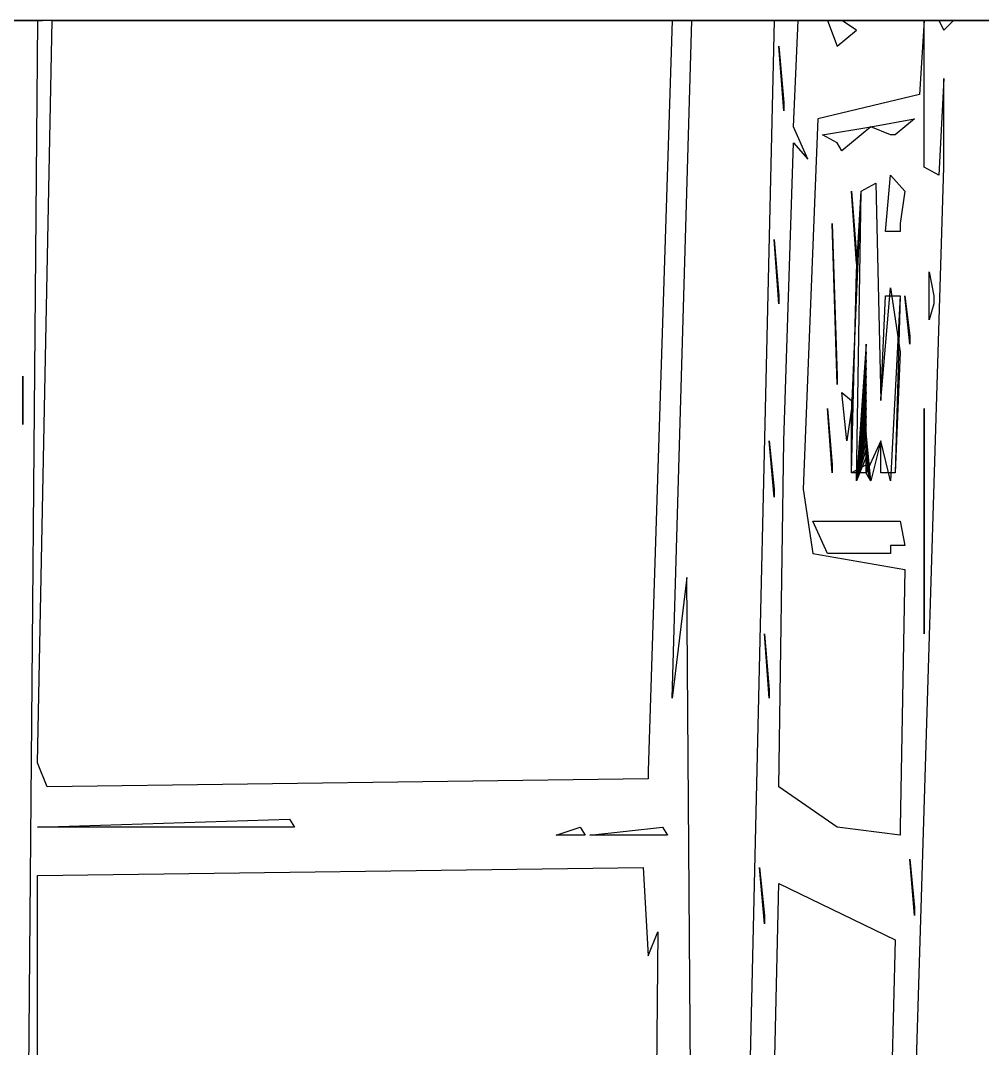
# Model space of a CAD drawing. Extents: x -11089 to 11068, y 2036 to 20000.
# Drawn here: x 2051 to 6359, y 15395 to 20000 of the extents above; entities that cross this region are included whole.
import ezdxf

# ---------------------------------------------------------------- set-up
doc = ezdxf.new("R2010")
doc.units = 0

msp = doc.modelspace()

# ---------------------------------------------------------------- linework, layer by layer
for p, q in [((781.25, 20000, 2014.2857), (2061.6319, 20000, 2038.0952)), ((2148.4375, 20000, 2002.381), (868.0556, 20000, 1990.4762)), ((2170.1389, 20000, 1978.5714), (2039.9306, 20000, 2050)), ((2039.9306, 20000, 1859.5238), (2083.3333, 20000, 1835.7143)), ((2126.7361, 20000, 1942.8571), (2061.6319, 12456.7308)), ((2061.6319, 20000, 2038.0952), (2148.4375, 20000, 2002.381)), ((2083.3333, 20000, 1835.7143), (2126.7361, 20000, 1942.8571)), ((2083.3333, 20000, 1645.2381), (2083.3333, 20000, 1716.6667)), ((2083.3333, 20000, 1716.6667), (2083.3333, 20000, 1657.1429)), ((2083.3333, 20000, 1657.1429), (2083.3333, 20000, 1645.2381)), ((2126.7361, 16675.4808), (2191.8403, 20000, 1847.619)), ((2256.9444, 20000, 1990.4762), (2170.1389, 20000, 1978.5714)), ((2191.8403, 20000, 1847.619), (4926.2153, 20000, 1871.4286)), ((2712.6736, 20000, 2085.7143), (2191.8403, 20000, 2050)), ((2191.8403, 20000, 2050), (3320.3125, 20000, 2026.1905)), ((2300.3472, 20000, 1942.8571), (2256.9444, 20000, 1990.4762)), ((2430.5556, 20000, 1942.8571), (2300.3472, 20000, 1942.8571)), ((2517.3611, 20000, 1990.4762), (2430.5556, 20000, 1942.8571)), ((2582.4653, 20000, 1907.1429), (2473.9583, 20000, 1930.9524)), ((2473.9583, 20000, 1930.9524), (2517.3611, 20000, 1990.4762)), ((4861.1111, 20000, 1930.9524), (2582.4653, 20000, 1907.1429)), ((3125, 20000, 2085.7143), (2712.6736, 20000, 2085.7143)), ((2907.9861, 20000, 4728.5714), (3038.1944, 20000, 4728.5714)), ((2929.6875, 20000, 4728.5714), (2907.9861, 20000, 4728.5714)), ((3515.625, 20000, 1978.5714), (2929.6875, 20000, 1978.5714)), ((2929.6875, 20000, 1978.5714), (3407.1181, 20000, 1954.7619)), ((3038.1944, 20000, 4728.5714), (2929.6875, 20000, 4728.5714)), ((3450.5208, 20000, 2073.8095), (3125, 20000, 2050)), ((3125, 20000, 2050), (3125, 20000, 2085.7143)), ((3320.3125, 20000, 2026.1905), (3342.0139, 20000, 2014.2857)), ((3342.0139, 20000, 2014.2857), (5034.7222, 20000, 2014.2857)), ((5143.2292, 20000, 2061.9048), (3363.7153, 20000, 2085.7143)), ((3363.7153, 20000, 2085.7143), (3450.5208, 20000, 2073.8095)), ((3407.1181, 20000, 1954.7619), (3428.8194, 20000, 1942.8571)), ((3428.8194, 20000, 1942.8571), (3428.8194, 20000, 1978.5714)), ((3428.8194, 20000, 1978.5714), (3515.625, 20000, 1978.5714)), ((3797.7431, 20000, 1978.5714), (3906.25, 20000, 1978.5714)), ((3819.4444, 20000, 1978.5714), (3797.7431, 20000, 1978.5714)), ((4014.7569, 20000, 2061.9048), (3797.7431, 20000, 2061.9048)), ((3797.7431, 20000, 2061.9048), (3993.0556, 20000, 2073.8095)), ((3906.25, 20000, 1978.5714), (3819.4444, 20000, 1978.5714)), ((5512.1528, 20000, 2002.381), (3993.0556, 20000, 1978.5714)), ((3993.0556, 20000, 1978.5714), (4991.3194, 20000, 1978.5714)), ((3993.0556, 20000, 2073.8095), (4014.7569, 20000, 2061.9048)), ((4535.5903, 20000, 2109.5238), (4730.9028, 20000, 2109.5238)), ((4557.2917, 20000, 2121.4286), (4535.5903, 20000, 2109.5238)), ((4730.9028, 20000, 2109.5238), (4557.2917, 20000, 2121.4286)), ((5034.7222, 20000, 1895.2381), (4644.0972, 20000, 1907.1429)), ((4644.0972, 20000, 1907.1429), (4926.2153, 20000, 1919.0476)), ((4926.2153, 20000, 1919.0476), (4861.1111, 20000, 1930.9524)), ((4969.6181, 20000, 1823.8095), (4861.1111, 16639.4231)), ((4882.8125, 20000, 2121.4286), (5056.4236, 20000, 2145.2381)), ((4904.5139, 20000, 2121.4286), (4882.8125, 20000, 2121.4286)), ((5056.4236, 20000, 2145.2381), (4904.5139, 20000, 2121.4286)), ((4926.2153, 20000, 1871.4286), (4969.6181, 20000, 1823.8095)), ((5403.6458, 20000, 2442.8571), (4926.2153, 20000, 2311.9048)), ((4926.2153, 20000, 2311.9048), (4969.6181, 20000, 2240.4762)), ((4969.6181, 16963.9423), (5056.4236, 20000, 1847.619)), ((4969.6181, 20000, 2240.4762), (5013.0208, 20000, 2264.2857)), ((4991.3194, 20000, 1978.5714), (5056.4236, 20000, 1942.8571)), ((5360.2431, 20000, 1954.7619), (5013.0208, 20000, 1966.6667)), ((5013.0208, 20000, 1966.6667), (5512.1528, 20000, 2002.381)), ((5013.0208, 20000, 2264.2857), (5078.125, 20000, 2240.4762)), ((5056.4236, 20000, 1942.8571), (5034.7222, 20000, 1895.2381)), ((5034.7222, 20000, 2014.2857), (5143.2292, 20000, 2061.9048)), ((5078.125, 20000, 2240.4762), (5034.7222, 20000, 2228.5714)), ((5034.7222, 20000, 2228.5714), (5360.2431, 20000, 2157.1429)), ((5338.5417, 20000, 2192.8571), (5034.7222, 20000, 2300)), ((5034.7222, 20000, 2300), (5186.6319, 20000, 2347.619)), ((5056.4236, 20000, 1847.619), (5099.8264, 20000, 1740.4762)), ((5099.8264, 20000, 1740.4762), (5078.125, 20000, 1942.8571)), ((5078.125, 20000, 1942.8571), (5360.2431, 20000, 1954.7619)), ((5186.6319, 20000, 2347.619), (5533.8542, 20000, 2228.5714)), ((5425.3472, 20000, 1919.0476), (5251.7361, 12492.7885)), ((5316.8403, 20000, 2133.3333), (5403.6458, 20000, 2169.0476)), ((5360.2431, 20000, 2157.1429), (5316.8403, 20000, 2145.2381)), ((5316.8403, 20000, 2145.2381), (5316.8403, 20000, 2133.3333)), ((5403.6458, 20000, 2204.7619), (5338.5417, 20000, 2192.8571)), ((5750.8681, 20000, 2276.1905), (5381.9444, 20000, 2371.4286)), ((5381.9444, 20000, 2371.4286), (5512.1528, 20000, 2395.2381)), ((5403.6458, 20000, 2169.0476), (5447.0486, 20000, 2133.3333)), ((5555.5556, 20000, 2430.9524), (5403.6458, 20000, 2442.8571)), ((5425.3472, 20000, 2204.7619), (5403.6458, 20000, 2204.7619)), ((5642.3611, 20000, 1930.9524), (5425.3472, 20000, 1919.0476)), ((5533.8542, 20000, 2228.5714), (5425.3472, 20000, 2204.7619)), ((5490.4514, 20000, 3514.2857), (5425.3472, 20000, 3490.4762)), ((5425.3472, 20000, 3490.4762), (5447.0486, 20000, 3478.5714)), ((5447.0486, 20000, 2133.3333), (5533.8542, 20000, 2145.2381)), ((5447.0486, 20000, 3478.5714), (5490.4514, 20000, 3514.2857)), ((5685.7639, 20000, 2085.7143), (5468.75, 20000, 2073.8095)), ((5468.75, 20000, 2073.8095), (5468.75, 20000, 2038.0952)), ((5468.75, 20000, 2038.0952), (6098.0903, 20000, 2157.1429)), ((5490.4514, 20000, 1764.2857), (5468.75, 20000, 1883.3333)), ((5468.75, 20000, 1883.3333), (5490.4514, 20000, 1776.1905)), ((5577.2569, 20000, 2169.0476), (5468.75, 20000, 2180.9524)), ((5468.75, 20000, 2180.9524), (5642.3611, 20000, 2240.4762)), ((5490.4514, 20000, 1776.1905), (5490.4514, 20000, 1764.2857)), ((5512.1528, 19524.0385), (5533.8542, 20000, 1871.4286)), ((5512.1528, 20000, 2395.2381), (5729.1667, 20000, 2288.0952)), ((5533.8542, 20000, 1871.4286), (5729.1667, 20000, 1907.1429)), ((5533.8542, 20000, 2145.2381), (5577.2569, 20000, 2169.0476)), ((5685.7639, 20000, 2359.5238), (5555.5556, 20000, 2430.9524)), ((5750.8681, 20000, 2121.4286), (5577.2569, 20000, 2121.4286)), ((5577.2569, 20000, 2121.4286), (5685.7639, 20000, 2085.7143)), ((5664.0625, 20000, 2490.4762), (5577.2569, 20000, 2490.4762)), ((5577.2569, 20000, 2490.4762), (5598.9583, 20000, 2478.5714)), ((5598.9583, 20000, 2478.5714), (5664.0625, 20000, 2490.4762)), ((5707.4653, 20000, 2169.0476), (5620.6597, 20000, 2145.2381)), ((5620.6597, 20000, 2145.2381), (5729.1667, 20000, 2157.1429)), ((5707.4653, 20000, 2026.1905), (5642.3611, 20000, 1930.9524)), ((5642.3611, 20000, 2240.4762), (5837.6736, 20000, 2216.6667)), ((5729.1667, 20000, 1907.1429), (5664.0625, 20000, 1645.2381)), ((5664.0625, 20000, 1645.2381), (5707.4653, 19884.6154)), ((5750.8681, 20000, 3038.0952), (5664.0625, 20000, 2990.4762)), ((5664.0625, 20000, 2990.4762), (5664.0625, 20000, 2954.7619)), ((5664.0625, 20000, 2954.7619), (5729.1667, 20000, 2954.7619)), ((6032.9861, 20000, 2573.8095), (5664.0625, 20000, 2538.0952)), ((5664.0625, 20000, 2538.0952), (5881.0764, 20000, 2538.0952)), ((5794.2708, 20000, 2383.3333), (5685.7639, 20000, 2359.5238)), ((6054.6875, 20000, 2180.9524), (5707.4653, 20000, 2169.0476)), ((5815.9722, 20000, 1990.4762), (5707.4653, 20000, 2026.1905)), ((5794.2708, 20000, 2311.9048), (5707.4653, 20000, 2359.5238)), ((5707.4653, 20000, 2359.5238), (5794.2708, 20000, 2383.3333)), ((5729.1667, 20000, 2954.7619), (5707.4653, 20000, 2633.3333)), ((5707.4653, 20000, 2633.3333), (6032.9861, 20000, 2573.8095)), ((5815.9722, 20000, 2502.381), (5707.4653, 20000, 2526.1905)), ((5707.4653, 20000, 2526.1905), (5750.8681, 20000, 2466.6667)), ((5729.1667, 20000, 2157.1429), (5750.8681, 20000, 2121.4286)), ((5794.2708, 19956.7308), (5729.1667, 20000, 1657.1429)), ((5729.1667, 20000, 1657.1429), (5815.9722, 20000, 1919.0476)), ((5729.1667, 20000, 2288.0952), (5750.8681, 20000, 2276.1905)), ((5815.9722, 20000, 3180.9524), (5750.8681, 20000, 3145.2381)), ((5750.8681, 20000, 3145.2381), (5750.8681, 20000, 3038.0952)), ((5750.8681, 20000, 2466.6667), (6228.2986, 20000, 2490.4762)), ((6098.0903, 20000, 2014.2857), (5772.5694, 20000, 1954.7619)), ((5772.5694, 20000, 1954.7619), (5815.9722, 20000, 1990.4762)), ((6184.8958, 20000, 3216.6667), (5772.5694, 20000, 3192.8571)), ((5772.5694, 20000, 3192.8571), (5815.9722, 20000, 3180.9524)), ((5881.0764, 20000, 2645.2381), (5772.5694, 20000, 2645.2381)), ((5772.5694, 20000, 2645.2381), (5794.2708, 20000, 2680.9524)), ((5859.375, 20000, 2704.7619), (5772.5694, 20000, 2704.7619)), ((5772.5694, 20000, 2704.7619), (5772.5694, 20000, 2823.8095)), ((5772.5694, 20000, 2823.8095), (5837.6736, 20000, 2835.7143)), ((5837.6736, 20000, 1716.6667), (5794.2708, 20000, 1788.0952)), ((5794.2708, 20000, 1788.0952), (5837.6736, 20000, 1728.5714)), ((5859.375, 20000, 2300), (5794.2708, 20000, 2347.619)), ((5794.2708, 20000, 2347.619), (5794.2708, 20000, 2311.9048)), ((5794.2708, 20000, 2680.9524), (5902.7778, 20000, 2669.0476)), ((5815.9722, 20000, 1919.0476), (6098.0903, 20000, 1966.6667)), ((5881.0764, 20000, 2538.0952), (5815.9722, 20000, 2502.381)), ((5837.6736, 20000, 1728.5714), (5837.6736, 20000, 1716.6667)), ((5837.6736, 20000, 2216.6667), (5902.7778, 20000, 2323.8095)), ((5837.6736, 20000, 2835.7143), (5837.6736, 20000, 3109.5238)), ((5837.6736, 20000, 3109.5238), (5924.4792, 20000, 3073.8095)), ((5902.7778, 20000, 2323.8095), (5859.375, 20000, 2300)), ((6011.2847, 20000, 3264.2857), (5859.375, 20000, 3240.4762)), ((5859.375, 20000, 3240.4762), (6184.8958, 20000, 3216.6667)), ((5902.7778, 20000, 2669.0476), (5859.375, 20000, 2657.1429)), ((5859.375, 20000, 2657.1429), (5881.0764, 20000, 2645.2381)), ((5881.0764, 20000, 2716.6667), (5859.375, 20000, 2704.7619)), ((5924.4792, 20000, 3133.3333), (5859.375, 20000, 3145.2381)), ((5859.375, 20000, 3145.2381), (5924.4792, 20000, 3180.9524)), ((6141.4931, 20000, 3311.9048), (5881.0764, 20000, 3300)), ((5881.0764, 20000, 3300), (6011.2847, 20000, 3264.2857)), ((5924.4792, 20000, 3073.8095), (5881.0764, 20000, 2716.6667)), ((5902.7778, 20000, 2407.1429), (6032.9861, 20000, 2419.0476)), ((5924.4792, 20000, 2407.1429), (5902.7778, 20000, 2407.1429)), ((6032.9861, 20000, 2419.0476), (5924.4792, 20000, 2407.1429)), ((5924.4792, 20000, 3180.9524), (5946.1806, 20000, 3145.2381)), ((5946.1806, 20000, 3145.2381), (5924.4792, 20000, 3133.3333)), ((5989.5833, 20000, 2716.6667), (5946.1806, 20000, 2752.381)), ((5946.1806, 20000, 2752.381), (6076.3889, 20000, 2740.4762)), ((6119.7917, 20000, 2311.9048), (5967.8819, 20000, 2311.9048)), ((5967.8819, 20000, 2311.9048), (6228.2986, 20000, 2288.0952)), ((6163.1944, 20000, 2573.8095), (5967.8819, 20000, 2597.619)), ((5967.8819, 20000, 2597.619), (6141.4931, 20000, 2585.7143)), ((6011.2847, 20000, 2776.1905), (5967.8819, 20000, 2811.9048)), ((5967.8819, 20000, 2811.9048), (6032.9861, 20000, 2930.9524)), ((6098.0903, 20000, 2728.5714), (5989.5833, 20000, 2716.6667)), ((6098.0903, 20000, 2788.0952), (6011.2847, 20000, 2776.1905)), ((6098.0903, 20000, 2990.4762), (6011.2847, 20000, 2990.4762)), ((6011.2847, 20000, 2990.4762), (6011.2847, 20000, 3061.9048)), ((6011.2847, 20000, 3061.9048), (6076.3889, 20000, 3085.7143)), ((6163.1944, 20000, 3264.2857), (6011.2847, 20000, 3264.2857)), ((6011.2847, 20000, 3264.2857), (6141.4931, 20000, 3276.1905)), ((6032.9861, 20000, 2930.9524), (6119.7917, 20000, 2907.1429)), ((6119.7917, 20000, 2907.1429), (6032.9861, 20000, 2871.4286)), ((6032.9861, 20000, 2871.4286), (6098.0903, 20000, 2800)), ((6141.4931, 20000, 2276.1905), (6054.6875, 20000, 2180.9524)), ((6054.6875, 20000, 3395.2381), (6293.4028, 20000, 3419.0476)), ((6293.4028, 20000, 3419.0476), (6054.6875, 20000, 3407.1429)), ((6054.6875, 20000, 3407.1429), (6054.6875, 20000, 3395.2381)), ((6098.0903, 20000, 1966.6667), (6076.3889, 19668.2692)), ((6076.3889, 20000, 2383.3333), (6293.4028, 20000, 2395.2381)), ((6098.0903, 20000, 2383.3333), (6076.3889, 20000, 2383.3333)), ((6076.3889, 20000, 2740.4762), (6098.0903, 20000, 2728.5714)), ((6076.3889, 20000, 3085.7143), (6119.7917, 20000, 2990.4762)), ((6098.0903, 19343.75), (6098.0903, 20000, 1966.6667)), ((6098.0903, 20000, 1966.6667), (6163.1944, 20000, 2014.2857)), ((6098.0903, 20000, 2157.1429), (6098.0903, 20000, 2014.2857)), ((6250, 20000, 2407.1429), (6098.0903, 20000, 2383.3333)), ((6098.0903, 20000, 2800), (6098.0903, 20000, 2788.0952)), ((6119.7917, 20000, 2990.4762), (6098.0903, 20000, 2990.4762)), ((6098.0903, 20000, 3097.619), (6098.0903, 20000, 3157.1429)), ((6098.0903, 20000, 3157.1429), (6119.7917, 20000, 3109.5238)), ((6119.7917, 20000, 3109.5238), (6098.0903, 20000, 3097.619)), ((6184.8958, 20000, 2359.5238), (6119.7917, 20000, 2311.9048)), ((6184.8958, 20000, 2240.4762), (6141.4931, 20000, 2276.1905)), ((6250, 20000, 3276.1905), (6141.4931, 20000, 3311.9048)), ((6141.4931, 20000, 2585.7143), (6163.1944, 20000, 2573.8095)), ((6141.4931, 20000, 3276.1905), (6163.1944, 20000, 3264.2857)), ((6163.1944, 20000, 2014.2857), (6184.8958, 19956.7308)), ((6184.8958, 19956.7308), (6228.2986, 20000, 2157.1429)), ((6250, 20000, 2323.8095), (6184.8958, 20000, 2359.5238)), ((6228.2986, 20000, 2288.0952), (6184.8958, 20000, 2240.4762)), ((6293.4028, 20000, 2502.381), (6206.5972, 20000, 2526.1905)), ((6206.5972, 20000, 2526.1905), (6206.5972, 20000, 2740.4762)), ((6206.5972, 20000, 2740.4762), (6336.8056, 20000, 2954.7619)), ((6336.8056, 20000, 2954.7619), (6206.5972, 20000, 3216.6667)), ((6206.5972, 20000, 3216.6667), (6250, 20000, 3276.1905)), ((6228.2986, 20000, 2157.1429), (6770.8333, 20000, 2204.7619)), ((6770.8333, 20000, 2204.7619), (6228.2986, 20000, 2192.8571)), ((6228.2986, 20000, 2192.8571), (6250, 20000, 2323.8095)), ((6293.4028, 20000, 2395.2381), (6228.2986, 20000, 2490.4762)), ((6228.2986, 20000, 2490.4762), (6293.4028, 20000, 2502.381)), ((6228.2986, 20000, 2490.4762), (6250, 20000, 2407.1429)), ((5707.4653, 19884.6154), (5794.2708, 19956.7308)), ((5468.75, 19596.1538), (5447.0486, 19884.6154)), ((5447.0486, 19884.6154), (5468.75, 19632.2115)), ((6184.8958, 19740.3846), (6163.1944, 19307.6923)), ((6184.8958, 19343.75), (6184.8958, 19740.3846)), ((6076.3889, 19668.2692), (5620.6597, 19560.0962)), ((5468.75, 19632.2115), (5468.75, 19596.1538)), ((5577.2569, 19379.8077), (5512.1528, 19524.0385)), ((5620.6597, 19560.0962), (5555.5556, 17901.4423)), ((5642.3611, 19487.9808), (5859.375, 19524.0385)), ((5859.375, 19524.0385), (5729.1667, 19415.8654)), ((5859.375, 19524.0385), (6054.6875, 19560.0962)), ((5946.1806, 19487.9808), (5859.375, 19524.0385)), ((6054.6875, 19560.0962), (5967.8819, 19487.9808)), ((5707.4653, 19451.9231), (5642.3611, 19487.9808)), ((5967.8819, 19487.9808), (5946.1806, 19487.9808)), ((5468.75, 18117.7885), (5512.1528, 19451.9231)), ((5512.1528, 19451.9231), (5577.2569, 19379.8077)), ((5729.1667, 19415.8654), (5707.4653, 19451.9231)), ((6032.9861, 14331.7308), (6184.8958, 19343.75)), ((6163.1944, 19307.6923), (6098.0903, 19343.75)), ((5924.4792, 19055.2885), (5946.1806, 19307.6923)), ((5946.1806, 19307.6923), (6011.2847, 19235.5769)), ((5815.9722, 19235.5769), (5881.0764, 19271.6346)), ((5815.9722, 19235.5769), (5881.0764, 19271.6346)), ((5815.9722, 19235.5769), (5881.0764, 19271.6346)), ((5815.9722, 19235.5769), (5881.0764, 19271.6346)), ((5815.9722, 19235.5769), (5881.0764, 19271.6346)), ((5815.9722, 19235.5769), (5881.0764, 19271.6346)), ((5815.9722, 19235.5769), (5881.0764, 19271.6346)), ((5815.9722, 19235.5769), (5881.0764, 19271.6346)), ((5815.9722, 19235.5769), (5881.0764, 19271.6346)), ((5815.9722, 19235.5769), (5881.0764, 19271.6346)), ((5815.9722, 19235.5769), (5881.0764, 19271.6346)), ((5815.9722, 19235.5769), (5881.0764, 19271.6346)), ((5815.9722, 19235.5769), (5881.0764, 19271.6346)), ((5815.9722, 19235.5769), (5881.0764, 19271.6346)), ((5815.9722, 19235.5769), (5881.0764, 19271.6346)), ((5815.9722, 19235.5769), (5881.0764, 19271.6346)), ((5815.9722, 19235.5769), (5881.0764, 19271.6346)), ((5881.0764, 19271.6346), (5902.7778, 18298.0769)), ((5881.0764, 19271.6346), (5902.7778, 18298.0769)), ((5881.0764, 19271.6346), (5902.7778, 18298.0769)), ((5881.0764, 19271.6346), (5902.7778, 18298.0769)), ((5881.0764, 19271.6346), (5902.7778, 18298.0769)), ((5881.0764, 19271.6346), (5902.7778, 18298.0769)), ((5881.0764, 19271.6346), (5902.7778, 18298.0769)), ((5881.0764, 19271.6346), (5902.7778, 18298.0769)), ((5881.0764, 19271.6346), (5902.7778, 18298.0769)), ((5881.0764, 19271.6346), (5902.7778, 18298.0769)), ((5881.0764, 19271.6346), (5902.7778, 18298.0769)), ((5881.0764, 19271.6346), (5902.7778, 18298.0769)), ((5881.0764, 19271.6346), (5902.7778, 18298.0769)), ((5881.0764, 19271.6346), (5902.7778, 18298.0769)), ((5881.0764, 19271.6346), (5902.7778, 18298.0769)), ((5881.0764, 19271.6346), (5902.7778, 18298.0769)), ((5881.0764, 19271.6346), (5902.7778, 18298.0769)), ((5772.5694, 18225.9615), (5815.9722, 19235.5769)), ((5794.2708, 18911.0577), (5772.5694, 19235.5769)), ((5772.5694, 19235.5769), (5794.2708, 18947.1154)), ((5794.2708, 18875), (5815.9722, 19235.5769)), ((5794.2708, 17937.5), (5815.9722, 19235.5769)), ((5794.2708, 17937.5), (5815.9722, 19235.5769)), ((5794.2708, 17937.5), (5815.9722, 19235.5769)), ((5794.2708, 17937.5), (5815.9722, 19235.5769)), ((5794.2708, 17937.5), (5815.9722, 19235.5769)), ((5794.2708, 17937.5), (5815.9722, 19235.5769)), ((5794.2708, 17937.5), (5815.9722, 19235.5769)), ((5794.2708, 17937.5), (5815.9722, 19235.5769)), ((5794.2708, 17937.5), (5815.9722, 19235.5769)), ((5794.2708, 17937.5), (5815.9722, 19235.5769)), ((5794.2708, 17937.5), (5815.9722, 19235.5769)), ((5794.2708, 17937.5), (5815.9722, 19235.5769)), ((5794.2708, 17937.5), (5815.9722, 19235.5769)), ((5794.2708, 17937.5), (5815.9722, 19235.5769)), ((5794.2708, 17937.5), (5815.9722, 19235.5769)), ((6011.2847, 19235.5769), (5989.5833, 19091.3462)), ((5707.4653, 18370.1923), (5685.7639, 19091.3462)), ((5685.7639, 19091.3462), (5707.4653, 18406.25)), ((5989.5833, 19091.3462), (5989.5833, 19055.2885)), ((5447.0486, 18730.7692), (5425.3472, 19019.2308)), ((5425.3472, 19019.2308), (5447.0486, 18766.8269)), ((5989.5833, 19055.2885), (5924.4792, 19055.2885)), ((5794.2708, 18947.1154), (5794.2708, 18911.0577)), ((5772.5694, 17973.5577), (5794.2708, 18875)), ((6119.7917, 18658.6538), (6119.7917, 18875)), ((6119.7917, 18875), (6141.4931, 18766.8269)), ((5902.7778, 18298.0769), (5946.1806, 18802.8846)), ((5902.7778, 18298.0769), (5946.1806, 18802.8846)), ((5902.7778, 18298.0769), (5946.1806, 18802.8846)), ((5946.1806, 18802.8846), (5989.5833, 18514.4231)), ((5946.1806, 18802.8846), (5989.5833, 18514.4231)), ((5946.1806, 18802.8846), (5989.5833, 18514.4231)), ((5447.0486, 18766.8269), (5447.0486, 18730.7692)), ((5902.7778, 18298.0769), (5924.4792, 18766.8269)), ((5902.7778, 18298.0769), (5924.4792, 18766.8269)), ((5902.7778, 18298.0769), (5924.4792, 18766.8269)), ((5902.7778, 18298.0769), (5924.4792, 18766.8269)), ((5902.7778, 18298.0769), (5924.4792, 18766.8269)), ((5902.7778, 18298.0769), (5924.4792, 18766.8269)), ((5902.7778, 18298.0769), (5924.4792, 18766.8269)), ((5902.7778, 18298.0769), (5924.4792, 18766.8269)), ((5902.7778, 18298.0769), (5924.4792, 18766.8269)), ((5902.7778, 18298.0769), (5924.4792, 18766.8269)), ((5902.7778, 18298.0769), (5924.4792, 18766.8269)), ((5902.7778, 18298.0769), (5924.4792, 18766.8269)), ((5902.7778, 18298.0769), (5924.4792, 18766.8269)), ((5902.7778, 18298.0769), (5924.4792, 18766.8269)), ((5924.4792, 18766.8269), (5989.5833, 18766.8269)), ((5924.4792, 18766.8269), (5989.5833, 18766.8269)), ((5924.4792, 18766.8269), (5989.5833, 18766.8269)), ((5924.4792, 18766.8269), (5989.5833, 18766.8269)), ((5924.4792, 18766.8269), (5989.5833, 18766.8269)), ((5924.4792, 18766.8269), (5989.5833, 18766.8269)), ((5924.4792, 18766.8269), (5989.5833, 18766.8269)), ((5924.4792, 18766.8269), (5989.5833, 18766.8269)), ((5924.4792, 18766.8269), (5989.5833, 18766.8269)), ((5924.4792, 18766.8269), (5989.5833, 18766.8269)), ((5924.4792, 18766.8269), (5989.5833, 18766.8269)), ((5924.4792, 18766.8269), (5989.5833, 18766.8269)), ((5924.4792, 18766.8269), (5989.5833, 18766.8269)), ((5924.4792, 18766.8269), (5989.5833, 18766.8269)), ((5989.5833, 18766.8269), (5946.1806, 17937.5)), ((5989.5833, 18766.8269), (5946.1806, 17937.5)), ((5989.5833, 18766.8269), (5946.1806, 17937.5)), ((5989.5833, 18766.8269), (5946.1806, 17937.5)), ((5989.5833, 18766.8269), (5946.1806, 17937.5)), ((5989.5833, 18766.8269), (5946.1806, 17937.5)), ((5989.5833, 18766.8269), (5946.1806, 17937.5)), ((5989.5833, 18766.8269), (5946.1806, 17937.5)), ((5989.5833, 18766.8269), (5946.1806, 17937.5)), ((5989.5833, 18766.8269), (5946.1806, 17937.5)), ((5989.5833, 18766.8269), (5967.8819, 17973.5577)), ((5989.5833, 18766.8269), (5967.8819, 17973.5577)), ((5989.5833, 18766.8269), (5967.8819, 17973.5577)), ((5989.5833, 18766.8269), (5967.8819, 17973.5577)), ((6032.9861, 18550.4808), (6011.2847, 18766.8269)), ((6011.2847, 18766.8269), (6032.9861, 18586.5385)), ((6141.4931, 18766.8269), (6141.4931, 18730.7692)), ((6141.4931, 18730.7692), (6119.7917, 18658.6538)), ((6032.9861, 18586.5385), (6032.9861, 18550.4808)), ((5837.6736, 18550.4808), (5794.2708, 17937.5)), ((5837.6736, 18514.4231), (5794.2708, 17937.5)), ((5837.6736, 18514.4231), (5837.6736, 18550.4808)), ((5837.6736, 18478.3654), (5837.6736, 18514.4231)), ((5837.6736, 17973.5577), (5837.6736, 18514.4231)), ((5989.5833, 18514.4231), (5967.8819, 17973.5577)), ((5989.5833, 18514.4231), (5967.8819, 17973.5577)), ((5989.5833, 18514.4231), (5967.8819, 17973.5577)), ((5837.6736, 18478.3654), (5794.2708, 17937.5)), ((5837.6736, 18442.3077), (5837.6736, 18478.3654)), ((5837.6736, 17973.5577), (5837.6736, 18478.3654)), ((5837.6736, 18442.3077), (5794.2708, 17937.5)), ((5837.6736, 18406.25), (5837.6736, 18442.3077)), ((5837.6736, 17973.5577), (5837.6736, 18442.3077)), ((2061.6319, 18189.9038), (2061.6319, 18406.25)), ((2061.6319, 18406.25), (2061.6319, 18225.9615)), ((5707.4653, 18406.25), (5707.4653, 18370.1923)), ((5837.6736, 18406.25), (5794.2708, 17937.5)), ((5837.6736, 18370.1923), (5837.6736, 18406.25)), ((5837.6736, 17973.5577), (5837.6736, 18406.25)), ((5750.8681, 18117.7885), (5729.1667, 18334.1346)), ((5729.1667, 18334.1346), (5772.5694, 18298.0769)), ((5837.6736, 18370.1923), (5794.2708, 17937.5)), ((5837.6736, 18334.1346), (5794.2708, 17937.5)), ((5837.6736, 18334.1346), (5837.6736, 18370.1923)), ((5837.6736, 17973.5577), (5837.6736, 18370.1923)), ((5837.6736, 18298.0769), (5837.6736, 18334.1346)), ((5837.6736, 17973.5577), (5837.6736, 18334.1346)), ((5772.5694, 18298.0769), (5772.5694, 18262.0192)), ((5837.6736, 18298.0769), (5794.2708, 17937.5)), ((5837.6736, 18262.0192), (5837.6736, 18298.0769)), ((5837.6736, 17973.5577), (5837.6736, 18298.0769)), ((5685.7639, 17973.5577), (5664.0625, 18262.0192)), ((5664.0625, 18262.0192), (5685.7639, 18009.6154)), ((5772.5694, 18262.0192), (5750.8681, 18117.7885)), ((5837.6736, 18262.0192), (5794.2708, 17937.5)), ((5837.6736, 18225.9615), (5837.6736, 18262.0192)), ((5837.6736, 17973.5577), (5837.6736, 18262.0192)), ((6098.0903, 17252.4038), (6098.0903, 18262.0192)), ((6098.0903, 18262.0192), (6098.0903, 17288.4615)), ((2061.6319, 18225.9615), (2061.6319, 18189.9038)), ((5772.5694, 17973.5577), (5772.5694, 18225.9615)), ((5837.6736, 18225.9615), (5794.2708, 17937.5)), ((5837.6736, 18189.9038), (5794.2708, 17937.5)), ((5837.6736, 18189.9038), (5837.6736, 18225.9615)), ((5837.6736, 17973.5577), (5837.6736, 18225.9615)), ((5837.6736, 18153.8462), (5837.6736, 18189.9038)), ((5837.6736, 17973.5577), (5837.6736, 18189.9038)), ((5837.6736, 18153.8462), (5794.2708, 17937.5)), ((5837.6736, 18117.7885), (5837.6736, 18153.8462)), ((5859.375, 17937.5), (5837.6736, 18153.8462)), ((5425.3472, 17865.3846), (5403.6458, 18117.7885)), ((5403.6458, 18117.7885), (5425.3472, 17901.4423)), ((5447.0486, 16567.3077), (5468.75, 18117.7885)), ((5837.6736, 18117.7885), (5794.2708, 17937.5)), ((5902.7778, 18117.7885), (5837.6736, 17973.5577)), ((5837.6736, 18081.7308), (5837.6736, 18117.7885)), ((5859.375, 17937.5), (5837.6736, 18117.7885)), ((5902.7778, 18117.7885), (5837.6736, 17973.5577)), ((5902.7778, 18117.7885), (5837.6736, 17973.5577)), ((5902.7778, 18117.7885), (5837.6736, 17973.5577)), ((5902.7778, 18117.7885), (5837.6736, 17973.5577)), ((5902.7778, 18117.7885), (5837.6736, 17973.5577)), ((5902.7778, 18117.7885), (5837.6736, 17973.5577)), ((5902.7778, 18117.7885), (5837.6736, 17973.5577)), ((5902.7778, 18117.7885), (5837.6736, 17973.5577)), ((5902.7778, 18117.7885), (5837.6736, 17973.5577)), ((5902.7778, 18117.7885), (5837.6736, 17973.5577)), ((5902.7778, 18117.7885), (5859.375, 17937.5)), ((5902.7778, 18117.7885), (5859.375, 17937.5)), ((5902.7778, 18117.7885), (5859.375, 17937.5)), ((5902.7778, 18117.7885), (5859.375, 17937.5)), ((5902.7778, 18117.7885), (5859.375, 17937.5)), ((5902.7778, 18117.7885), (5859.375, 17937.5)), ((5902.7778, 17973.5577), (5902.7778, 18117.7885)), ((5902.7778, 17973.5577), (5902.7778, 18117.7885)), ((5902.7778, 17973.5577), (5902.7778, 18117.7885)), ((5902.7778, 17973.5577), (5902.7778, 18117.7885)), ((5902.7778, 17973.5577), (5902.7778, 18117.7885)), ((5902.7778, 17973.5577), (5902.7778, 18117.7885)), ((5902.7778, 17973.5577), (5902.7778, 18117.7885)), ((5946.1806, 17937.5), (5902.7778, 18117.7885)), ((5946.1806, 17937.5), (5902.7778, 18117.7885)), ((5946.1806, 17937.5), (5902.7778, 18117.7885)), ((5946.1806, 17937.5), (5902.7778, 18117.7885)), ((5946.1806, 17937.5), (5902.7778, 18117.7885)), ((5946.1806, 17937.5), (5902.7778, 18117.7885)), ((5946.1806, 17937.5), (5902.7778, 18117.7885)), ((5946.1806, 17937.5), (5902.7778, 18117.7885)), ((5946.1806, 17937.5), (5902.7778, 18117.7885)), ((5946.1806, 17937.5), (5902.7778, 18117.7885)), ((5837.6736, 18081.7308), (5794.2708, 17937.5)), ((5837.6736, 18045.6731), (5837.6736, 18081.7308)), ((5859.375, 17937.5), (5837.6736, 18081.7308)), ((5685.7639, 18009.6154), (5685.7639, 17973.5577)), ((5837.6736, 18009.6154), (5772.5694, 17973.5577)), ((5837.6736, 18045.6731), (5794.2708, 17937.5)), ((5837.6736, 18009.6154), (5837.6736, 18045.6731)), ((5859.375, 17937.5), (5837.6736, 18045.6731)), ((5837.6736, 17973.5577), (5837.6736, 18009.6154)), ((5859.375, 17937.5), (5837.6736, 18009.6154)), ((5837.6736, 17973.5577), (5772.5694, 17973.5577)), ((5859.375, 17937.5), (5837.6736, 17973.5577)), ((5967.8819, 17973.5577), (5902.7778, 17973.5577)), ((5967.8819, 17973.5577), (5902.7778, 17973.5577)), ((5967.8819, 17973.5577), (5902.7778, 17973.5577)), ((5967.8819, 17973.5577), (5902.7778, 17973.5577)), ((5967.8819, 17973.5577), (5902.7778, 17973.5577)), ((5967.8819, 17973.5577), (5902.7778, 17973.5577)), ((5967.8819, 17973.5577), (5902.7778, 17973.5577)), ((5425.3472, 17901.4423), (5425.3472, 17865.3846)), ((5555.5556, 17901.4423), (5598.9583, 17612.9808)), ((5664.0625, 17612.9808), (5598.9583, 17757.2115)), ((5598.9583, 17757.2115), (5989.5833, 17757.2115)), ((5989.5833, 17757.2115), (6011.2847, 17649.0385)), ((6011.2847, 17649.0385), (5946.1806, 17649.0385)), ((5946.1806, 17649.0385), (5946.1806, 17612.9808)), ((5598.9583, 17612.9808), (6011.2847, 17540.8654)), ((5946.1806, 17612.9808), (5664.0625, 17612.9808)), ((5034.7222, 17504.8077), (4969.6181, 16963.9423)), ((5056.4236, 14692.3077), (5034.7222, 17504.8077)), ((6011.2847, 17540.8654), (5989.5833, 16387.0192)), ((6098.0903, 17288.4615), (6098.0903, 17252.4038)), ((5403.6458, 16963.9423), (5381.9444, 17252.4038)), ((5381.9444, 17252.4038), (5403.6458, 17000)), ((5403.6458, 17000), (5403.6458, 16963.9423)), ((2170.1389, 16567.3077), (2126.7361, 16675.4808)), ((4861.1111, 16639.4231), (4861.1111, 16603.3654)), ((4861.1111, 16603.3654), (2170.1389, 16567.3077)), ((5707.4653, 16387.0192), (5447.0486, 16567.3077)), ((2126.7361, 16387.0192), (3255.2083, 16423.0769)), ((3255.2083, 16423.0769), (3276.9097, 16387.0192)), ((3276.9097, 16387.0192), (2126.7361, 16387.0192)), ((4448.7847, 16350.9615), (4557.2917, 16387.0192)), ((4578.9931, 16350.9615), (4448.7847, 16350.9615)), ((4557.2917, 16387.0192), (4578.9931, 16350.9615)), ((4600.6944, 16350.9615), (4926.2153, 16387.0192)), ((4947.9167, 16350.9615), (4600.6944, 16350.9615)), ((4926.2153, 16387.0192), (4947.9167, 16350.9615)), ((5989.5833, 16350.9615), (5707.4653, 16387.0192)), ((5989.5833, 16387.0192), (5989.5833, 16350.9615)), ((6054.6875, 15990.3846), (6032.9861, 16242.7885)), ((6032.9861, 16242.7885), (6054.6875, 16026.4423)), ((2126.7361, 16170.6731), (4839.4097, 16206.7308)), ((2126.7361, 12673.0769), (2126.7361, 16170.6731)), ((4839.4097, 16206.7308), (4861.1111, 15810.0962)), ((5381.9444, 15954.3269), (5360.2431, 16206.7308)), ((5360.2431, 16206.7308), (5381.9444, 15990.3846)), ((5360.2431, 12528.8462), (5447.0486, 16134.6154)), ((5447.0486, 16134.6154), (5967.8819, 15882.2115)), ((6054.6875, 16026.4423), (6054.6875, 15990.3846)), ((5381.9444, 15990.3846), (5381.9444, 15954.3269)), ((4861.1111, 15810.0962), (4904.5139, 15918.2692)), ((4904.5139, 15918.2692), (4882.8125, 13610.5769)), ((5967.8819, 15882.2115), (5902.7778, 13213.9423))]:
    msp.add_line(p, q)

doc.saveas('drawing.dxf')
